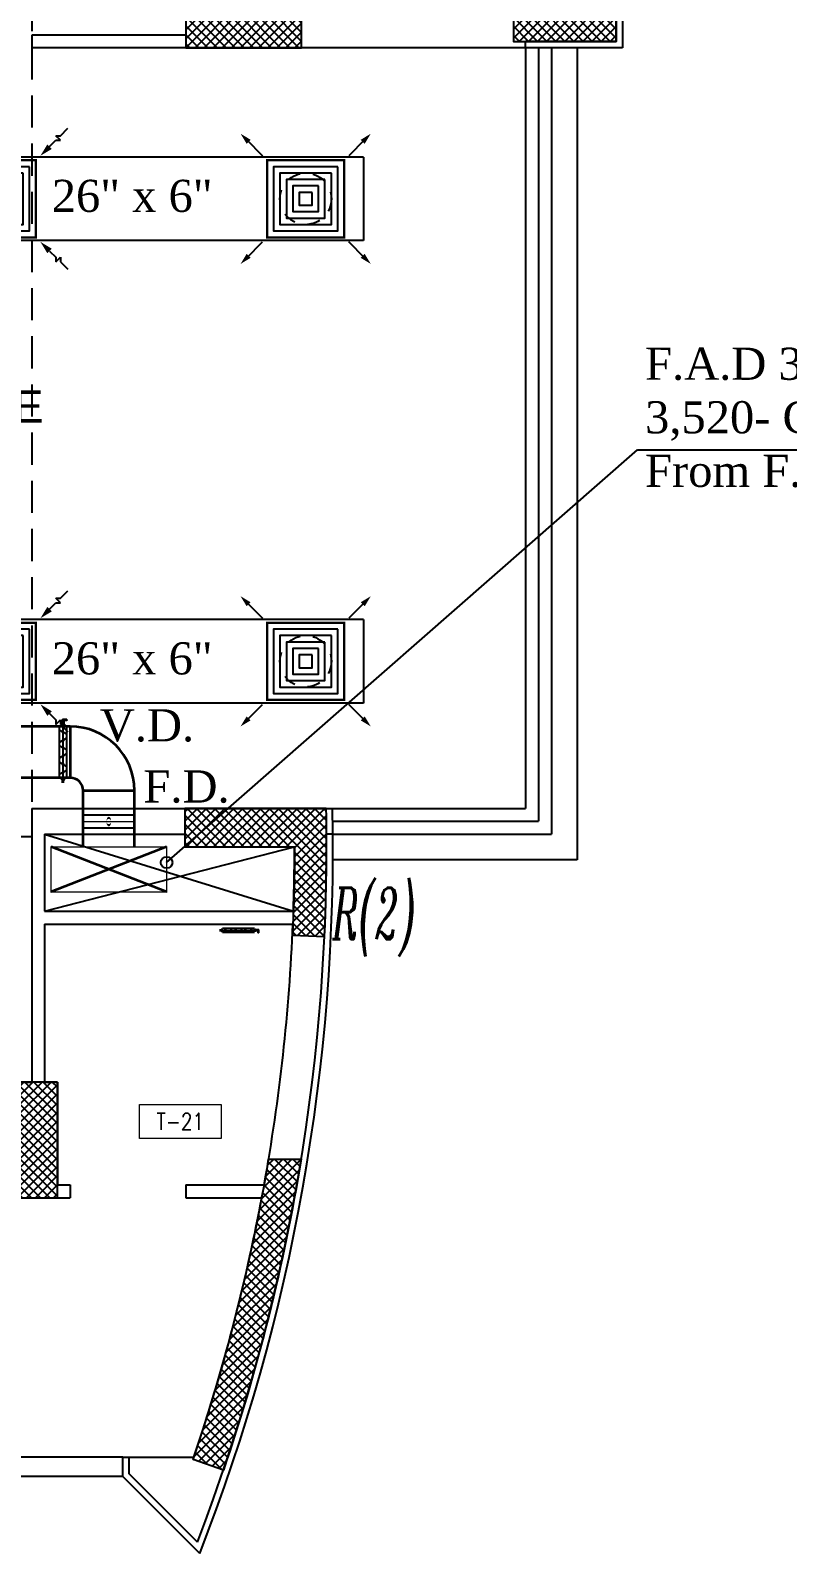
# Model space of a CAD drawing. Extents: x -432 to -365, y -145 to 173.
# Drawn here: x -382.69 to -376.8, y -17.85 to -5.99 of the extents above; entities that cross this region are included whole.
import ezdxf
from ezdxf.enums import TextEntityAlignment as Align

# ---------------------------------------------------------------- set-up
doc = ezdxf.new("R2010")
doc.units = 0
doc.header["$MEASUREMENT"] = 0
doc.linetypes.add('HIDDEN', pattern=[0.375, 0.25, -0.125])
for name, color, linetype in [('03_AC-S.DUCT', 5, 'Continuous'), ('12-AC-FL.CONN.', 2, 'Continuous'), ('A.C.VOLUM DAMPER', 2, 'Continuous'), ('CH.W.PIPING TEXT', 4, 'Continuous'), ('COLHATCH', 5, 'Continuous'), ('column', 6, 'Continuous'), ('elev', 2, 'Continuous'), ('ELEV3', 1, 'Continuous'), ('FASEL', 253, 'Continuous'), ('fire damper', 20, 'Continuous'), ('M-DAMPER', 21, 'Continuous'), ('M-DIFUSER', 195, 'Continuous'), ('M-DUCT-RA', 30, 'Continuous'), ('M-DUCT-SA', 5, 'Continuous'), ('M-EQBMNT', 21, 'Continuous'), ('METAL-EDGE', 253, 'Continuous'), ('WALL', 4, 'Continuous'), ('WIN', 5, 'Continuous'), ('ZONE TEXT', 73, 'Continuous')]:
    doc.layers.add(name, color=color, linetype=linetype)
for name, color, linetype, lineweight in [('04-AC_F.A.DUCT', 4, 'Continuous', 35), ('A-SYMB-RMNU', 4, 'Continuous', 9), ('AC-TEXT', 15, 'Continuous', 30)]:
    doc.layers.add(name, color=color, linetype=linetype, lineweight=lineweight)
doc.styles.add('AC', font='romans.shx', dxfattribs={"height": 0.2})
doc.styles.add('ARABY', font='sosa.shx')
doc.styles.add('ITALICC', font='italicc.shx', dxfattribs={"width": 0.5, "height": 0.5})
doc.styles.add('ROMANS-TITLE', font='ROMANS.shx', dxfattribs={"width": 0.8})
doc.dimstyles.new('IHAB', dxfattribs={"dimscale": 0, "dimtxt": 0.15, "dimasz": 0.09, "dimexe": 0.18, "dimexo": 0.0625, "dimgap": 0, "dimtad": 0, "dimtih": 1, "dimtoh": 1, "dimzin": 0, "dimdsep": 46, "dimtxsty": 'ARABY', "dimcen": 0.03, "dimse1": 1, "dimse2": 1, "dimclrd": 36, "dimclrt": 42, "dimadec": 0, "dimazin": 0, "dimtfac": 1, "dimtmove": 1, "dimatfit": 3, "dimldrblk": 'ORIGIN', "dimfxl": 1, "dimtolj": 1, "dimtzin": 0, "dimarcsym": 0})

# ---------------------------------------------------------------- blocks, each defined once
blk = doc.blocks.new('*U251')
at = {"layer": 'M-DIFUSER', "ltscale": 5, "const_width": 18}
blk.add_lwpolyline([(-299.9942998004312, 299.9947335381259), (300.0056474779954, 299.9947335381259), (300.0056474779954, -300.0052137403047), (-299.9942998004312, -300.0052137403048)], close=True, dxfattribs=at)
at = {"layer": 'M-DIFUSER', "color": 21}
for points in [[(250.0000996426393, 249.9999991297714), (-249.9998935561302, 249.9999991297714), (-249.9998935561302, -250.0000050637414), (250.0000996426393, -250.0000050637414)], [(200.0000996426393, 199.9999991297714), (-199.9998935561302, 199.9999991297714), (-199.9998935561302, -200.0000050637414), (200.0000996426393, -200.0000050637414)], [(150.0000996426393, 149.9999991297714), (-149.9998935561302, 149.9999991297714), (-149.9998935561302, -150.0000050637414), (150.0000996426393, -150.0000050637414)], [(100.0000996426393, 99.99999912977137), (-99.99989355613025, 99.99999912977137), (-99.99989355613025, -100.0000050637414), (100.0000996426393, -100.0000050637414)], [(50.00009964263928, 49.99999912977137), (-49.99989355613025, 49.99999912977137), (-49.99989355613025, -50.00000506374141), (50.00009964263927, -50.00000506374136)]]:
    blk.add_lwpolyline(points, close=True, dxfattribs=at)
at = {"layer": 'M-DUCT-SA', "color": 5, "extrusion": (-5.070586278851999e-20, -1.198545111136186e-17, -1)}
blk.add_line((-461.0631084501506, 461.0631939098107), (-335.3552413089342, 335.3553267686088), dxfattribs=at)
at = {"layer": 'M-DUCT-SA', "color": 5, "extrusion": (-1.198545111136186e-17, 5.07058627885166e-20, -1)}
blk.add_line((461.0632999248924, 461.0632110891543), (335.3554327836905, 335.3553439479379), dxfattribs=at)
at = {"layer": 'M-DUCT-SA', "color": 5, "extrusion": (1.198545111136186e-17, -5.070586278852339e-20, -1)}
blk.add_line((-461.0630912707998, -461.0632144652286), (-335.3552241295979, -335.3553473240122), dxfattribs=at)
at = {"layer": 'M-DUCT-SA', "color": 5, "extrusion": (5.070586278851054e-20, 1.198545111136186e-17, -1)}
blk.add_line((461.0633171042359, -461.0631972858814), (335.3554499630195, -335.3553301446796), dxfattribs=at)
at = {"layer": 'M-DUCT-SA', "color": 5, "extrusion": (-5.070586278851999e-20, -1.198545111136186e-17, -1)}
blk.add_solid([(459.6078921301955, 428.413607449927), (428.6421891819841, 459.3793103981493), (506.8813013042595, 506.8813867639233)], dxfattribs=at)
at = {"layer": 'M-DUCT-SA', "color": 5, "extrusion": (5.070586278851999e-20, -1.198545111136186e-17, -1)}
blk.add_solid([(-459.6192398077596, 428.413607449927), (-428.6535368595482, 459.3793103981493), (-506.8926489818236, 506.8813867639233)], dxfattribs=at)
at = {"layer": 'M-DUCT-SA', "color": 5, "extrusion": (1.198545111136186e-17, -5.070586278852339e-20, -1)}
blk.add_solid([(428.4135048109233, -459.6079981452735), (459.379207759142, -428.6422951970658), (506.881284124916, -506.8814073193412)], dxfattribs=at)
at = {"layer": 'M-DUCT-SA', "color": 5, "extrusion": (-1.198545111136186e-17, -5.070586278852339e-20, -1)}
blk.add_solid([(-428.4248524884874, -459.6079981452735), (-459.3905554367061, -428.6422951970658), (-506.89263180248, -506.8814073193412)], dxfattribs=at)
blk = doc.blocks.new('*U254')
at = {"layer": 'M-DIFUSER', "ltscale": 5, "const_width": 18}
blk.add_lwpolyline([(-299.9944075153019, 299.9946636106471), (300.0055397631247, 299.9946636106471), (300.0055397631248, -300.0052836677835), (-299.9944075153019, -300.0052836677835)], close=True, dxfattribs=at)
at = {"layer": 'M-DIFUSER', "color": 21}
for points in [[(249.9999919277686, 249.9999292022926), (-250.0000012710009, 249.9999292022926), (-250.0000012710009, -250.0000749912202), (249.9999919277686, -250.0000749912201)], [(199.9999919277686, 199.9999292022926), (-200.0000012710009, 199.9999292022926), (-200.0000012710009, -200.0000749912201), (199.9999919277686, -200.0000749912201)], [(149.9999919277686, 149.9999292022926), (-150.0000012710009, 149.9999292022926), (-150.0000012710009, -150.0000749912201), (149.9999919277686, -150.0000749912201)], [(99.99999192776863, 99.9999292022926), (-100.0000012710009, 99.9999292022926), (-100.0000012710009, -100.0000749912201), (99.99999192776863, -100.0000749912201)]]:
    blk.add_lwpolyline(points, close=True, dxfattribs=at)
at = {"layer": 'M-DUCT-RA', "color": 30}
for p, q in [((-490.9941642889597, 491.0048643844972), (-548.8737939723713, 548.8844828338448)), ((-490.9941619897571, 455.3666820749683), (-490.9941642889597, 491.0048643844972)), ((-455.3559796802027, 491.0048666982517), (-490.9941619897571, 455.3666820749683)), ((-455.3559773810001, 455.3666843887228), (-455.3559796802027, 491.0048666982517)), ((455.3667502978158, 490.9940844236773), (491.0049326073447, 490.9940867228799)), ((491.0049349210992, 455.3559021141229), (455.3667502978158, 490.9940844236773)), ((491.0049326073447, 490.9940867228799), (548.8845510566923, 548.8737164062916)), ((-406.2711150071398, 406.2818315463707), (-455.3559773810001, 455.3666843887228)), ((406.2818997692182, 406.2710374410601), (455.3667526115703, 455.3558998149203)), ((455.3667526115703, 455.3558998149203), (491.0049349210992, 455.3559021141229)), ((-491.0049442643318, -455.3560479030501), (-455.3667596410483, -490.9942302126045)), ((-455.3667619548028, -455.3560456038475), (-491.0049442643318, -455.3560479030501)), ((-406.2819091124506, -406.2711832299873), (-455.3667619548028, -455.3560456038475)), ((406.2711056639072, -406.2819773352985), (455.3559680377674, -455.3668301776507)), ((455.35597033697, -491.0050124871796), (490.9941526465244, -455.3668278638962)), ((455.3559680377674, -455.3668301776507), (455.35597033697, -491.0050124871796)), ((490.9941526465244, -455.3668278638962), (490.994154945727, -491.0050101734251)), ((-491.0049419505772, -490.9942325118071), (-548.8845603999249, -548.8738621952187)), ((-455.3667596410483, -490.9942302126045), (-491.0049419505772, -490.9942325118071)), ((490.994154945727, -491.0050101734251), (548.8737846291386, -548.8846286227728))]:
    blk.add_line(p, q, dxfattribs=at)
for points in [[(-388.6027993723026, 423.9879347518696), (-423.7179084591069, 388.8728233804401), (-334.9947411767269, 335.0054715402772)], [(423.9880029747171, 388.6027218062229), (388.8728916032876, 423.7178308930272), (335.0055397631247, 334.9946636106471)], [(-423.9880123179496, -388.6028675951501), (-388.8729009465201, -423.7179766819544), (-335.0055491063571, -334.9948093995745)], [(388.60279002907, -423.9880805407974), (423.7178991158744, -388.8729691693679), (334.9947318334944, -335.0056173292049)]]:
    blk.add_solid(points, dxfattribs=at)
blk = doc.blocks.new('A$C180A56EA')
at = {"layer": 'A.C.VOLUM DAMPER'}
h = blk.add_hatch(dxfattribs=at)
h.set_pattern_fill('ANSI31', color=256, scale=0.001, style=0)
h.set_pattern_definition([(45, (129.5106854972666, -230.4802515764392), (-8.83883476483e-05, 8.83883476483e-05), [])])
h.paths.add_polyline_path([(0.0459236104537126, 0.0038522884871384), (0.0459236104757395, 0.0064864259926765), (0.0401378650209665, 0.0064864259843773), (0.0401377659472075, -0.0026821878719545), (0.045923610398944, -0.002682187910608), (0.0459236104210277, -4.8042745874e-05), (0.0602827424636132, -4.80428048775e-05), (0.060282742419048, 0.0127841165200664), (0.057027772506018, 0.0127841164832319), (0.0570277725136918, 0.0038522885038503)])
for p, q in [((-0.124205645396529, 0.0032395575318844), (-0.1161417841011314, 0.0032395575586008)), ((-0.1161417841110222, 0.0003895282276574), (-0.1189918133195249, 0.0032395575121029)), ((-0.1185239970014038, -1.54124385006e-05), (-0.1161417841200603, 0.0023668006671471)), ((-0.1161417840827141, 0.0015027057817463), (-0.117878635802839, 0.0032395575777002)), ((-0.1174108196443342, -1.54123823393e-05), (-0.1161417841109085, 0.0012536231505749)), ((-0.1161417840918659, 0.0026158833734655), (-0.1167654581736031, 0.0032395575305202)), ((-0.1162976420150414, -1.5412354486e-05), (-0.1161417841392165, 0.0001404455212253)), ((-0.1161417841392165, 0.0001404455212253), (-0.1104386206297079, 0.0058436088784504)), ((-0.1161417841109085, 0.0012536231505749), (-0.1115517983340908, 0.0058436089256304)), ((-0.1161417841200603, 0.0023668006671471), (-0.1126649756442077, 0.0058436089164218)), ((-0.1161417841116474, -0.0026495575285423), (-0.116141784119435, 0.0058436089358622)), ((-0.1161417840916954, 0.0034799782964967), (-0.1137781533485906, 0.0058436089636018)), ((-0.116141784119435, 0.0058436089358622), (-0.1098621357728859, 0.0058436088972087)), ((-0.1161417840819183, 0.0057063334328689), (-0.1160045086540151, 0.0058436088607152)), ((-0.1161417841102832, 0.00459315587878), (-0.1148913310622959, 0.0058436089263125)), ((-0.1161417841301215, -0.0009727320703803), (-0.1098621356978526, 0.0053069161341739)), ((-0.1098621357742502, -0.0014374097250709), (-0.116141784082032, 0.0048422385099514)), ((-0.1161417841678656, -0.0020859096340189), (-0.1098621357355967, 0.0041937385705353)), ((-0.1098621357274681, -0.0025505873544205), (-0.1161417841010177, 0.0037290610402181)), ((-0.1108763431438149, -0.0026495575201295), (-0.1161417840918659, 0.0026158833734655)), ((-0.1119895207731645, -0.0026495574730632), (-0.1161417840827141, 0.0015027057817463)), ((-0.1131026981677508, -0.0026495574915941), (-0.1161417841110222, 0.0003895282276574)), ((-0.1098621357458285, -0.000324232095835), (-0.1160299767564936, 0.0058436089358622)), ((-0.1155922542643282, -0.0026495574817034), (-0.1098621357640184, 0.0030805610164464)), ((-0.1098621357926106, 0.0007889455334009), (-0.1149167992492437, 0.0058436089168765)), ((-0.1144790765881396, -0.0026495574819307), (-0.1098621357172931, 0.0019673833870968)), ((-0.1098621357360514, 0.0019021230406509), (-0.1138036215824343, 0.0058436089072131)), ((-0.1133658991184063, -0.0026495574633998), (-0.1098621357362219, 0.0008542058423302)), ((-0.1127788020882292, 0.001902122891039), (0.04013781548408701, 0.0019021190562114)), ((-0.1098621357827767, 0.0030153006698868), (-0.1126904440282885, 0.0058436088601468)), ((-0.1098621357919285, 0.004128478261606), (-0.1115772665866928, 0.0058436090006637)), ((-0.1098621357541845, 0.0052416559002779), (-0.1104640888917459, 0.005843608869128001)), ((0.0401378650126674, 0.0121137935189211), (-0.1098621355558009, 0.0121137935094851)), ((-0.0881772501351463, 0.0112657172460615), (-0.0993662094800527, -0.0074614711519132)), ((-0.0767591894462214, 0.0112657172532238), (-0.0655702301083068, -0.0074614711489573)), ((-0.0401723665405314, 0.0112657172276443), (-0.0513613258009116, -0.0074614712360415)), ((-0.028444203477676, 0.0112657171690955), (-0.0172552441116238, -0.0074614712800383)), ((0.0055944797386758, 0.0112657171720514), (-0.0055944795217044, -0.0074614712164873)), ((0.0173771373223701, 0.0112657171323747), (0.0285660967728916, -0.0074614713074368)), ((0.0401378650209665, 0.0064864259843773), (0.0401377659472075, -0.0026821878719545)), ((0.0459236104757395, 0.0064864259926765), (0.0401378650209665, 0.0064864259843773)), ((0.0459236104537126, 0.0038522884871384), (0.0459236104757395, 0.0064864259926765)), ((0.0570277725136919, 0.0038522885038503), (0.0459236105127445, 0.0038522884871384)), ((0.060282742419048, 0.0127841165200664), (0.057027772506018, 0.0127841164832319)), ((0.057027772506018, 0.0127841164832319), (0.0570277725136919, 0.0038522885038503)), ((0.060282742419048, 0.0127841165200664), (0.0602827424636132, -4.80428048775e-05)), ((-0.1242056454347278, -1.54123812024e-05), (-0.1161417841017567, -1.54123921163e-05)), ((-0.1142158758345602, -0.0026495574820444), (-0.1161417840549745, -0.0007236493171092)), ((-0.1153290534637961, -0.0026495575098977), (-0.1161417841020977, -0.0018368269653308)), ((-0.1098621357556624, -0.0026495574828402), (-0.1161417841116474, -0.0026495575285423)), ((-0.1122527215736397, -0.0026495575199021), (-0.1098621357270701, -0.0002589717492754)), ((-0.1111395439819205, -0.0026495574544185), (-0.1098621357179184, -0.0013721493411083)), ((-0.1100263663902012, -0.0026495574639682), (-0.1098621357462264, -0.0024853269703442)), ((-0.1098621355596094, -0.008309547597122), (0.0401378649243327, -0.008309547597122)), ((0.0401377659472075, -0.0026821878719545), (0.045923610398944, -0.002682187910608)), ((0.0602827424636132, -4.80428048775e-05), (0.0459236104369723, -4.8042745874e-05)), ((0.045923610398944, -0.002682187910608), (0.0459236104210277, -4.80427458172e-05))]:
    blk.add_line(p, q, dxfattribs=at)
at = {"layer": 'A.C.VOLUM DAMPER', "extrusion": (0, 0, -1)}
for centre, major_axis, ratio, start_param, end_param in [((-0.0937717298639598, 0.001902123028259), (0.0013450041392635, 0.0013450041392635), 0.9999999999676532, 3.926990832005278, 7.068583485595073), ((-0.0937717298639598, 0.001902123028259), (-0.001345004179139, 0.001345004179139), 0.9999999999040016, 2.35619450514621, 5.497787158736003), ((-0.0711647098711126, 0.0019021231460385), (0.0013450041426326, 0.0013450041426326), 0.9999999998888288, 3.926990832044693, 7.068583485634487), ((-0.0711647098711126, 0.0019021231460385), (-0.0013450041924277, 0.0013450041924277), 0.9999999998375536, 2.356194505112986, 5.49778715870278), ((-0.0457668461097285, 0.0019021230192777), (0.0013450041956857, 0.0013450041956857), 0.9999999999536584, 3.926990827051501, 7.068583480641293), ((9.9192e-12, 0.0019021230295095), (0.001345004092869, 0.001345004092869), 0.9999999999231018, 0.7853981685759788, 3.926990822165772), ((0.0229716170945551, 0.0019021229969951), (0.0013450041392419, 0.0013450041392419), 0.9999999999699456, 3.926990831944366, 7.068583485534158), ((0.0229716170945551, 0.0019021229969951), (-0.0013450041956917, 0.0013450041956917), 0.9999999999747561, 2.35619450022081, 5.497787153810606)]:
    blk.add_ellipse(centre, major_axis=major_axis, ratio=ratio, start_param=start_param, end_param=end_param, dxfattribs=at)
at = {"layer": 'A.C.VOLUM DAMPER', "extrusion": (0, 0, -0.9999999999999998)}
for centre, major_axis, ratio, start_param, end_param in [((-0.0457668461097285, 0.0019021230192777), (-0.0013450041259434, 0.0013450041259434), 0.9999999999912028, 2.356194505189812, 5.497787158779605), ((-0.0228497239120031, 0.001902122977441), (0.0013450040663097, 0.0013450040663097), 0.999999999879514, 3.926990802463995, 7.068583456053788), ((-0.0228497239120031, 0.001902122977441), (-0.0013450041724461, 0.0013450041724461), 0.999999999964557, 2.356194485452919, 5.497787139042712), ((9.9192e-12, 0.0019021230295095), (0.0013450040895427, 0.0013450040895427), 0.999999999908442, 3.926990802389763, 7.068583455979557)]:
    blk.add_ellipse(centre, major_axis=major_axis, ratio=ratio, start_param=start_param, end_param=end_param, dxfattribs=at)
blk = doc.blocks.new('*U707')
at = {"layer": 'M-EQBMNT'}
h = blk.add_hatch(color=195, dxfattribs=at)
edge = h.paths.add_edge_path()
edge.add_ellipse((-200.0000000543223, 1.45519e-11), major_axis=(-6.9e-15, -37.49999999650754), ratio=0.5042023707431542, start_angle=0, end_angle=90)
edge.add_ellipse((-200.0000000543223, 1.45519e-11), major_axis=(3.6e-15, 19.6874236297881), ratio=0.9603891934594835, start_angle=90, end_angle=270, ccw=False)
edge.add_ellipse((-200.0000000543223, 1.45519e-11), major_axis=(-6.9e-15, -37.49999999650754), ratio=0.5042023707431542, start_angle=270, end_angle=359.9999999999999)
edge = h.paths.add_edge_path()
edge.add_ellipse((-200.0000000543223, 1.45519e-11), major_axis=(3.6e-15, 19.6874236297881), ratio=0.9603891934594835, start_angle=270, end_angle=450, ccw=False)
edge.add_ellipse((-200.0000000543223, 1.45519e-11), major_axis=(-6.9e-15, -37.49999999650754), ratio=0.5042023707431542, start_angle=90, end_angle=180)
edge.add_ellipse((-200.0000000543223, 1.45519e-11), major_axis=(-6.9e-15, -37.49999999650754), ratio=0.5042023707431542, start_angle=180, end_angle=270)
at = {"layer": 'M-EQBMNT', "color": 195, "const_width": 10}
blk.add_lwpolyline([(-5.40458132e-08, 0), (-400.0000000545988, 0)], dxfattribs=at)
at = {"layer": 'M-EQBMNT'}
blk.add_lwpolyline([(-7.20610842e-08, 49.99999999650025), (-400.0000000545988, 49.99999999650025), (-400.0000000545988, -49.99999999650025), (-7.20610842e-08, -49.99999999650025)], close=True, dxfattribs=at)
blk = doc.blocks.new('A-ROOM')
at = {"layer": 'A-SYMB-RMNU'}
blk.add_lwpolyline([(-425, 175), (425, 175), (425, -175), (-425, -175)], close=True, dxfattribs=at)
at = {"layer": 'A-SYMB-RMNU', "style": 'ROMANS-TITLE', "width": 0.8}
blk.add_attdef('ROOM-NO', text='', height=175, dxfattribs=at).set_placement((0, 0), align=Align.MIDDLE)

msp = doc.modelspace()

# ---------------------------------------------------------------- hatches: boundary and pattern name
at = {"layer": 'COLHATCH', "linetype": 'Continuous'}
h = msp.add_hatch(dxfattribs=at)
h.set_pattern_fill('_USER', color=252, scale=0.05, angle=45, style=0, double=1, pattern_type=0)
h.set_pattern_definition([(45, (-202.9243946406027, -172.7769083291704), (-0.03535533905932738, 0.03535533905932738), []), (135, (-202.9243946406027, -172.7769083291704), (-0.03535533905932738, -0.03535533905932738), [])])
h.paths.add_polyline_path([(-382.4843946406016, 4.803091670828422), (-382.7843946406016, 4.803091670828422), (-382.7843946406016, 3.903091670828445), (-382.4843946406016, 3.903091670828445)])
h.paths.add_polyline_path([(-380.4843946406017, 4.803091670827683), (-381.2843946406016, 4.803091670827627), (-381.2843946406016, 4.503091670827729), (-380.4843946406017, 4.503091670827729)])
h.paths.add_polyline_path([(-378.5343946406019, 2.803091670828536), (-378.8343946406018, 2.803091670828536), (-378.8343946406018, 2.20309167082857), (-378.5343946406019, 2.20309167082857)])
h.paths.add_polyline_path([(-378.1343946406027, -0.7769083291716754), (-378.9343946406026, -0.7769083291716754), (-378.9343946406026, -1.07690832917163), (-378.1343946406027, -1.07690832917163)])
h.paths.add_polyline_path([(-380.6843946406017, -0.776908329172187), (-381.4843946406017, -0.776908329172187), (-381.4843946406017, -1.076908329172085), (-380.6843946406017, -1.076908329172142)])
h.paths.add_polyline_path([(-380.5843946406016, -5.826908329170436), (-381.4843946406015, -5.826908329170436), (-381.4843946406015, -6.126908329170391), (-380.5843946406016, -6.126908329170391)])
h.paths.add_polyline_path([(-378.1343946406018, -5.776908329170425), (-378.9343946406017, -5.776908329170368), (-378.9343946406017, -6.076908329170379), (-378.1343946406018, -6.076908329170379)])
h.paths.add_polyline_path([(-380.3919308059216, -12.04690832917058), (-381.4919308059215, -12.04690832917063), (-381.4919308059215, -12.34690832917065), (-380.6389404756205, -12.34690832917059, -0.01158691600550345), (-380.6548321923033, -13.03257754035607), (-380.4050693451238, -13.04348483725906, 0.0165604060356585)])
h.paths.add_polyline_path([(-380.5864120713378, -14.77690832916997), (-380.8397932402501, -14.77690832916997, -0.04080817905103618), (-381.4283229417356, -17.115828156471), (-381.1918355065388, -17.19690832916993, 0.04150963328022737)])
h.paths.add_polyline_path([(-382.4843946406185, -14.17690832917057), (-382.7843946406185, -14.17690832917063), (-382.7843946406185, -15.07690832917061), (-382.4843946406185, -15.07690832917061)])
h.paths.add_polyline_path([(-386.6143946406018, -14.17690832917057), (-387.0143946406014, -14.17690832917057), (-387.0143946406014, -15.07690832917049), (-386.6143946406018, -15.07690832917049)])
h.paths.add_polyline_path([(-390.4143946406213, -14.17690832917035), (-390.864394640593, -14.17690832917029), (-390.864394640593, -15.07690832917032), (-390.4143946406213, -15.07690832917055)])
h.paths.add_polyline_path([(-390.6643946405936, -15.9969083291713), (-390.9643946406108, -15.99690832917148), (-390.9643946406106, -16.89690832917157), (-390.6643946405936, -16.89690832917157)])
h.paths.add_polyline_path([(-398.6643946406015, -14.17690832918365), (-398.9643946406015, -14.17690832918365), (-398.9643946406015, -15.07690832918362), (-398.6643946406015, -15.07690832918362)])
h.paths.add_polyline_path([(-398.6643946406015, -15.99690823991997), (-398.9643946406015, -15.99690823991997), (-398.9643946406015, -16.89690823991995), (-398.6643946406015, -16.89690823991995)])
h.paths.add_polyline_path([(-406.6643946406343, -14.17690815066712), (-406.9643946406342, -14.17690815066712), (-406.9643946406342, -15.07690815066709), (-406.6643946406343, -15.07690815066709)])
h.paths.add_polyline_path([(-406.6643946406343, -15.99690806140345), (-406.9643946406342, -15.99690806140345), (-406.9643946406342, -16.89690806140342), (-406.6643946406343, -16.89690806140342)])
h.paths.add_polyline_path([(-414.7643946405983, -14.1769083291704), (-415.2143946405699, -14.1769083291704), (-415.2143946405698, -15.07690832917044), (-414.763915630587, -15.07690603461205)])
h.paths.add_polyline_path([(-414.6643946405913, -15.99690832917148), (-414.9643946406085, -15.99690832917136), (-414.9643946406085, -16.89690832917157), (-414.6643946405915, -16.89690832917157)])
h.paths.add_polyline_path([(-418.6143946406, -14.1769083291704), (-419.0143946405996, -14.17690832917035), (-419.0143946405996, -15.07690832917038), (-418.6143946406, -15.07690832917038)])
h.paths.add_polyline_path([(-422.8443946405836, -14.17690832917063), (-423.1443946405836, -14.17690832917057), (-423.1443946405836, -15.07690832917061), (-422.8443946405836, -15.07690832917061)])
h.paths.add_polyline_path([(-424.1368584752806, -12.04690832917063), (-425.2368584752805, -12.04690832917058, 0.0165604060356585), (-425.2237199360783, -13.04348483725906), (-424.9739570888989, -13.03257754035607, -0.01158691600550349), (-424.9898488055816, -12.34690832917059), (-424.1368584752806, -12.34690832917059)])
h.paths.add_polyline_path([(-424.788996040952, -14.77690832916997), (-425.0423772098642, -14.77690832916997, 0.04150963328022737), (-424.4369537746633, -17.19690832916993), (-424.2004663394664, -17.115828156471, -0.04080817905103606)])
h.paths.add_polyline_path([(-424.1443946406034, -5.826908329107169), (-425.0443946406032, -5.826908329107169), (-425.0443946406032, -6.126908329107124), (-424.1443946406034, -6.126908329107124)])
h.paths.add_polyline_path([(-426.6943946406004, -5.776908329170425), (-427.4943946406003, -5.776908329170425), (-427.4943946406003, -6.076908329170379), (-426.6943946406004, -6.076908329170379)])
h.paths.add_polyline_path([(-426.6943946406038, -0.7769083291084087), (-427.4943946406037, -0.7769083291084087), (-427.4943946406037, -1.076908329108363), (-426.6943946406038, -1.076908329108363)])
h.paths.add_polyline_path([(-424.1443946406043, -0.7769083291084087), (-424.9443946406045, -0.7769083291084087), (-424.9443946406045, -1.076908329108363), (-424.1443946406043, -1.076908329108363)])
h.paths.add_polyline_path([(-426.7943946406044, 2.803091670828536), (-427.0943946406043, 2.803091670828536), (-427.0943946406043, 2.20309167082857), (-426.7943946406044, 2.20309167082857)])
h.paths.add_polyline_path([(-424.3443946406045, 4.803091670828536), (-425.1443946406043, 4.803091670828536), (-425.1443946406043, 4.503091670828582), (-424.3443946406045, 4.503091670828582)])
h.paths.add_polyline_path([(-422.8443946406027, 4.803091670828309), (-423.1443946406029, 4.803091670828309), (-423.1443946406029, 3.903091670828331), (-422.8443946406027, 3.903091670828331)])
h.paths.add_polyline_path([(-418.5643946406134, 4.803091670830412), (-418.9643946406135, 4.803091670830469), (-418.9643946406135, 3.903091670830491), (-418.5643946406134, 3.903091670830435)])
h.paths.add_polyline_path([(-414.7643946406137, 4.803091670828309), (-415.2143946406135, 4.803091670828309), (-415.2143946406135, 3.903091670828331), (-414.7643946406137, 3.903091670828331)])
h.paths.add_polyline_path([(-405.4143946405758, 7.003091670828411), (-405.7143946405933, 7.003091670828297), (-405.7143946405933, 6.403091670828275), (-405.4143946405758, 6.403091670828331)])
h.paths.add_polyline_path([(-405.4143946405931, 4.503091670828354), (-400.3143946406111, 4.503091670828354), (-400.3143946406111, 3.053091670828309), (-400.0143946406109, 3.053091670828366), (-400.0143946406111, 4.803091670828366), (-405.7143946405933, 4.803091670828366), (-405.7143946405933, 3.053091670828366), (-405.4143946405931, 3.053091670828309)])
h.paths.add_polyline_path([(-398.6643946405933, 7.003091670828354), (-398.9643946406106, 7.00309167082824), (-398.9643946406108, 6.403091670828275), (-398.6643946405933, 6.403091670828331)])
h.paths.add_polyline_path([(-398.6643946405927, 3.653091670828616), (-398.9643946406101, 3.653091670828502), (-398.9643946406101, 3.053091670828536), (-398.6643946405927, 3.053091670828593)])
h.paths.add_polyline_path([(-390.4143946405931, 4.803091670828366), (-390.864394640593, 4.803091670828366), (-390.864394640593, 3.903091670828331), (-390.4143946405931, 3.903091670828331)])

# ---------------------------------------------------------------- linework, layer by layer
at = {"layer": '03_AC-S.DUCT', "linetype": 'Continuous'}
for p, q in [((-380.1016675581062, -6.976903115432549), (-387.7192541509177, -6.976903115427092)), ((-380.1016675581062, -6.976903115432549), (-380.1016675581064, -7.626903115432555)), ((-380.1016675581064, -7.626903115432555), (-387.7192541509177, -7.626903115427126)), ((-380.1016675581062, -10.57690311543257), (-387.5541036490643, -10.5769031154272)), ((-380.1016675581062, -10.57690311543257), (-380.1016675581064, -11.22690311543255)), ((-380.1016675581064, -11.22690311543255), (-387.5541036490642, -11.22690311542723))]:
    msp.add_line(p, q, dxfattribs=at)
at = {"layer": '04-AC_F.A.DUCT', "linetype": 'Continuous'}
for p, q in [((-382.3843946405977, -11.40862679060041), (-390.325863452822, -11.40862679060041)), ((-382.3843946405977, -11.40862679060041), (-382.3843946405977, -11.80862679060041)), ((-382.3843946405977, -11.80862679060041), (-397.7693895930153, -11.80862679060039)), ((-382.2843946405977, -12.34690827275554), (-382.2843946405977, -11.90862679060041)), ((-382.2843946405977, -11.90862679060041), (-381.8843946405977, -11.90862679060041)), ((-381.8843946405977, -12.34690827275554), (-381.8843946405977, -11.90862679060041)), ((-381.6343946405977, -12.34690827275554), (-382.5343946405977, -12.69690827275554)), ((-381.6343946405977, -12.69690827275554), (-382.5343946405977, -12.34690827275554))]:
    msp.add_line(p, q, dxfattribs=at)
at = {"layer": '04-AC_F.A.DUCT', "linetype": 'Continuous', "const_width": 0.01}
msp.add_lwpolyline([(-381.6343946405977, -12.69690827275554), (-382.5343946405977, -12.69690827275554), (-382.5343946405977, -12.34690827275554), (-381.6343946405977, -12.34690827275554)], close=True, dxfattribs=at)
at = {"layer": '04-AC_F.A.DUCT', "linetype": 'Continuous'}
for radius in [0.5, 0.1]:
    msp.add_arc((-382.3843946405977, -11.90862679060041), radius, 0, 90, dxfattribs=at)
at = {"layer": '12-AC-FL.CONN.', "linetype": 'HIDDEN', "ltscale": 0.25}
for centre in [(-380.551661960943, -7.301903115428672), (-380.551661960943, -10.90190311542869)]:
    msp.add_circle(centre, 0.2, dxfattribs=at)
at = {"layer": 'column', "color": 252}
for points in [[(-378.9343946406017, -5.776908329170425), (-378.9343946406017, -6.076908329170379), (-378.1343946406018, -6.076908329170379), (-378.1343946406018, -5.776908329170425)], [(-381.4843946406015, -5.826908329170436), (-381.4843946406015, -6.126908329170391), (-380.5843946406016, -6.126908329170391), (-380.5843946406016, -5.826908329170436)], [(-382.4843946406185, -14.17690832917063), (-382.7843946406185, -14.17690832917063), (-382.7843946406185, -15.07690832917061), (-382.4843946406185, -15.07690832917061)]]:
    msp.add_lwpolyline(points, close=True, dxfattribs=at)
at = {"layer": 'column', "color": 252, "linetype": 'Continuous'}
for points in [[(-380.3919308059216, -12.04690832917058), (-381.4919308059215, -12.04690832917063), (-381.4919308059215, -12.34690832917065), (-380.6389404756205, -12.34690832917059, -0.01158691600550345), (-380.6548321923033, -13.03257754035607), (-380.4050693451238, -13.04348483725906, 0.0165604060356585)], [(-380.8397932402501, -14.77690832916997), (-380.5864120713378, -14.77690832916997, -0.04150963328022737), (-381.1918355065388, -17.19690832916993), (-381.4283229417356, -17.115828156471, 0.04080817905103618)]]:
    msp.add_lwpolyline(points, format="xyb", close=True, dxfattribs=at)
at = {"layer": 'elev', "color": 252}
for p, q in [((-378.4389404756203, -6.126908329170504), (-378.4389404756203, -12.4469083291705)), ((-378.4389404756203, -12.4469083291705), (-380.3392716050788, -12.44690832917044))]:
    msp.add_line(p, q, dxfattribs=at)
at = {"layer": 'ELEV3', "color": 252, "linetype": 'Continuous'}
for p, q in [((-382.5843946406016, -12.24690832917165), (-380.647388832875, -12.84690832917161)), ((-382.5843946406016, -12.84690832917161), (-380.6389404756203, -12.34690832917047))]:
    msp.add_line(p, q, dxfattribs=at)
at = {"layer": 'FASEL', "linetype": 'HIDDEN'}
msp.add_lwpolyline([(-382.6843946406024, 2.503091670828354), (-382.6843946405725, -12.26690832917151), (-383.024394640561, -12.26690832917174), (-383.0243946405899, -12.26690832917157), (-386.6443946405934, -12.26690832917168), (-386.6443946405643, -12.26690832917157), (-386.984394640583, -12.26690832917174), (-386.9843946405829, -12.26690832917163), (-390.6443946405934, -12.26690832917157), (-390.6443946405934, -12.79690832917046), (-390.9843946406109, -12.79690832917052), (-390.9843946406107, -12.26690832917163), (-394.6443946405935, -12.26690832917163), (-394.6443946405934, -12.79690832917052), (-394.9843946406109, -12.79690832917046), (-394.9843946406108, -12.26690832917163), (-398.6443946405936, -12.26690832917163)], dxfattribs=at)
at = {"layer": 'METAL-EDGE', "color": 252, "linetype": 'Continuous'}
for p, q in [((-378.1343946406016, -5.376908329171812), (-378.1343946406017, -6.076908329170493)), ((-378.1343946406017, -6.076908329170493), (-378.8389404756227, -6.076908329170493)), ((-378.8389404756227, -6.126908329170448), (-378.8389404756227, -6.076908329170493)), ((-380.3392716050788, -12.24690832917415), (-380.3892727052009, -12.24690832917415)), ((-381.9262238106227, -17.22619765105296), (-381.9262238106227, -17.09690832917161)), ((-381.3950878065057, -17.75733365516999), (-381.9262238106227, -17.22619765105296))]:
    msp.add_line(p, q, dxfattribs=at)
msp.add_arc((-395.4389404756203, -12.34690832917161), 15.05, 338.9307101654014, 0.3807056552679099, dxfattribs=at)
at = {"layer": 'WALL', "color": 252, "linetype": 'Continuous'}
for p, q in [((-378.0843946406015, -5.3269083291718), (-378.0843946406017, -6.126908329170448)), ((-381.4843946406016, -5.826908329170323), (-381.4843946406016, -6.026908329170482)), ((-381.4843946406017, -6.026908329170482), (-382.684394640602, -6.026908329170482)), ((-382.684394640602, -6.026908329170482), (-382.684394640602, -6.126908329170504)), ((-378.0843946406017, -6.126908329170448), (-382.684394640602, -6.126908329170504)), ((-382.6843946406016, -12.04690832917046), (-382.6843946406016, -12.24690832917165)), ((-382.6843946406016, -12.04690832917046), (-380.3419209022078, -12.04690832917046)), ((-382.6843946406016, -12.04690832917046), (-382.6843946406016, -14.17690832917035)), ((-382.5843946406016, -12.24690832917165), (-381.4919308059216, -12.24690832917159)), ((-382.5843946406016, -12.24690832917165), (-382.5843946406016, -12.84690832917161)), ((-381.4919308059216, -12.24690832917159), (-381.4919308059216, -12.34690832917047)), ((-381.4919308059216, -12.34690832917047), (-380.6389404756204, -12.34690832917065)), ((-382.5843946406016, -12.84690832917161), (-380.647388832875, -12.84690832917161)), ((-382.5843946406016, -12.94690832917163), (-380.6511076391293, -12.94690832917163)), ((-382.5843946406016, -12.94690832917163), (-382.5843946406015, -14.17690832917063)), ((-382.7843946406186, -14.17690832917069), (-382.6843946406016, -14.17690832917035)), ((-382.5843946406015, -14.17690832917063), (-382.4843946406186, -14.17690832917063)), ((-382.4843946406186, -14.17690832917063), (-382.4843946406186, -14.97690832917041)), ((-382.4843946406186, -14.97690832917041), (-382.3843946406014, -14.97690832917041)), ((-382.3843946406014, -14.97690832917041), (-382.3843946406014, -15.07690832917044)), ((-381.4843946406015, -14.97690832917041), (-381.4843946406014, -15.07690832917044)), ((-381.4843946406015, -14.97690832917041), (-380.8744940391777, -14.97690832917041)), ((-382.7843946406185, -15.07690832917078), (-382.3843946406014, -15.07690832917044)), ((-381.4843946406014, -15.07690832917044), (-380.8929066519278, -15.07690832917044)), ((-381.9762238106227, -17.24690832917159), (-381.9762238106227, -17.09690832917161)), ((-381.9762238106227, -17.09690832917161), (-381.4218972781412, -17.09690832917161)), ((-381.3762238106227, -17.84690832917161), (-381.9762238106227, -17.24690832917159))]:
    msp.add_line(p, q, dxfattribs=at)
for radius, start, end in [(15.1, 338.6392792898974, 1.13840164523558), (14.8, 358.063963373396, 3.256887993818641e-12), (14.8, 349.7640227626143, 357.6765613889476), (14.8, 341.2798586725935, 349.3703806541403)]:
    msp.add_arc((-395.4389404756203, -12.34690832917161), radius, start, end, dxfattribs=at)
at = {"layer": 'WIN', "color": 252}
for p, q in [((-378.8389404756227, -6.126908329170448), (-378.8389404756227, -12.04690832916944)), ((-378.7389404756227, -6.126908329170448), (-378.7389404756227, -12.14690832916912)), ((-378.6389404756227, -6.126908329170448), (-378.6389404756227, -12.2469083291688)), ((-380.3392716050794, -12.04690832917416), (-378.8389404756227, -12.04690832916944)), ((-380.3392716050791, -12.14690832917418), (-378.7389404756227, -12.14690832916912)), ((-380.3392716050788, -12.24690832917415), (-378.6389404756227, -12.2469083291688)), ((-381.9762238106227, -17.09690832917161), (-383.8527536317146, -17.09690832917155)), ((-381.9762238106227, -17.24690832917159), (-383.8527536317146, -17.24690832917159))]:
    msp.add_line(p, q, dxfattribs=at)

# ---------------------------------------------------------------- block references
at = {"layer": 'A-SYMB-RMNU', "xscale": 0.0007500000000391083, "yscale": 0.0007500000000106866, "zscale": 0.00075}
msp.add_blockref('A-ROOM', (-381.5275746496004, -14.48379940182076), dxfattribs=at).add_auto_attribs({'ROOM-NO': 'T-21'})
at = {"layer": 'A.C.VOLUM DAMPER'}
for p, xscale, yscale, zscale, rotation in [((-382.4448318053934, -11.51566109665845), -2.666666656540542, 2.666666656540542, 2.666666656540553, 270), ((-381.016131833952, -12.99290504828269), -1.666666661290037, 1.666666661290037, 1.666666661290024, 180)]:
    msp.add_blockref('A$C180A56EA', p, dxfattribs=dict(at, xscale=xscale, yscale=yscale, zscale=zscale, rotation=rotation))
at = {"layer": 'M-DAMPER', "xscale": 0.00100000000009004, "yscale": 0.001000000000146883, "zscale": 0.000999999952610322}
msp.add_blockref('*U707', (-381.8843946404987, -12.14910749576723), dxfattribs=at)
at = {"layer": 'M-DIFUSER', "color": 21, "xscale": 0.0009999999999763531, "yscale": 0.001000000000004775, "zscale": 0.001}
for name, p in [('*U254', (-382.9516731505982, -7.301903045501206)), ('*U251', (-380.5516732055773, -7.301903115428672)), ('*U254', (-382.9516731505982, -10.9019030455012)), ('*U251', (-380.5516732055773, -10.90190311542867))]:
    msp.add_blockref(name, p, dxfattribs=at)

# ---------------------------------------------------------------- texts
at = {"layer": 'AC-TEXT', "color": 34, "linetype": 'Continuous', "char_height": 0.25, "width": 3.951459411744508, "style": 'AC'}
for s, insert, attachment_point in [('\\A1;{\\fTimes New Roman|b0|i0|c0|p18;\\C256;26" x 6"}', (-381.2763115451748, -7.407527638113919), 9), ('\\A1;{\\fTimes New Roman|b0|i0|c0|p18;F.A.D 36" x 14"\\P3,520- CFM\\PFrom F.A.F.-02}', (-377.9091783438928, -9.549519735222475), 7), ('\\A1;{\\fTimes New Roman|b0|i0|c0|p18;\\C256;26" x 6"}', (-381.2763115451748, -11.00752763811391), 9), ('\\A1;{\\fTimes New Roman|b0|i0|c0|p18;\\C85;V.D.}', (-382.1542495256698, -11.53055272661464), 7)]:
    msp.add_mtext(s, dxfattribs=dict(at, insert=insert, attachment_point=attachment_point))
at = {"layer": 'CH.W.PIPING TEXT', "color": 6, "style": 'ITALICC', "width": 0.5}
msp.add_text('R(2)', height=0.4018188784132772, rotation=359.9999999999999, dxfattribs=at).set_placement((-380.3436592623969, -13.06586101654437))
at = {"layer": 'fire damper', "insert": (-381.8151820610643, -12.0063387735639), "char_height": 0.25, "width": 3.951459411744508, "attachment_point": 7, "style": 'AC'}
msp.add_mtext('\\A1;{\\fTimes New Roman|b0|i0|c0|p18;F.D.}', dxfattribs=at)
at = {"layer": 'ZONE TEXT', "linetype": 'Continuous', "insert": (-383.8734931918172, -8.79368023220428, -0.56250000000447), "char_height": 0.25, "width": 3.292882843120423, "attachment_point": 1, "style": 'AC'}
msp.add_mtext('{\\fArial|b0|i0|c0|p34;OFFICE}', dxfattribs=at)

# ---------------------------------------------------------------- leaders
at = {"layer": 'AC-TEXT', "color": 34, "linetype": 'Continuous'}
msp.add_leader([(-381.6343946405998, -12.46760519038014), (-377.9670603270147, -9.255193651944182), (-375.3064758803162, -9.255193651944182)], dimstyle='IHAB', override={"dimscale": 1, "dimclrd": 34, "dimfxl": 0}, dxfattribs=at)

doc.saveas('drawing.dxf')
